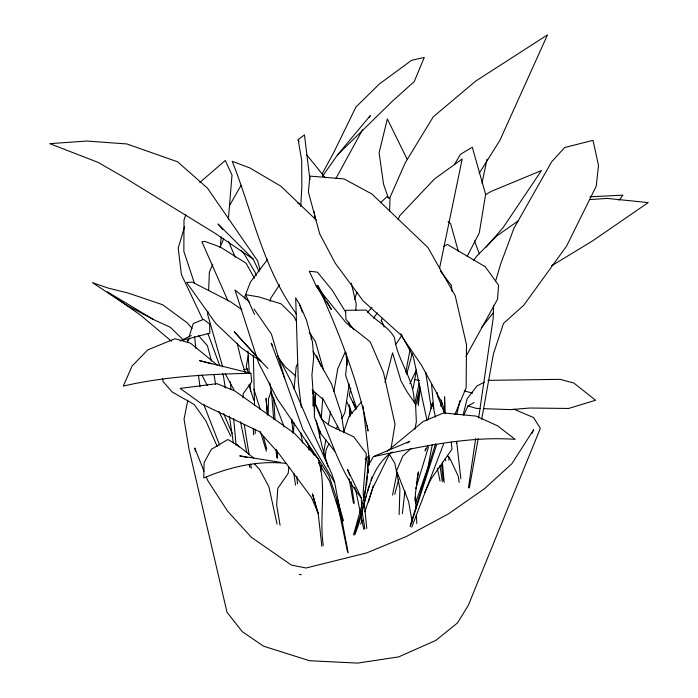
<?xml version="1.0" encoding="UTF-8"?>
<svg xmlns="http://www.w3.org/2000/svg" width="698" height="698" viewBox="0 0 698 698"><rect width="100%" height="100%" fill="white"/><g stroke="black" fill="none" stroke-linecap="round" stroke-linejoin="round"><path stroke-width="1.05" d="M444.513 413.713L444.521 410.546M444.53 407.379L444.565 396.839L445.228 413.303L442.174 403.043L421.461 365.159L400.844 334.918L363.239 300.995L335.267 263.251L319.675 233.83L308.385 192.029L309.877 176.088L344.062 178.924L372.008 194.079L427.953 247.563L455.236 295.778L466.508 344.733L466.133 387.922L454.904 414.403M448.893 460.191L448.945 456.928M268.145 414.865L268.521 398.724L271.042 391.7M322.816 397.712L321.237 418.242M399.143 514.592L399.902 488.574L394.85 463.455L388.882 453.368M361.782 508.031L361.232 497.787C338.39 470.129 330.25 434.522 314.754 402.816L314.336 416.785L320.993 433.929L334.639 451.109M389.615 210.988L389.99 198.468L387.076 196.566L380.75 202.464M493.591 305.837L493.146 318.663L478.671 417.788M207.803 311.282L207.672 314.545L222.679 366.904M208.623 290.665L209.365 272.22L212.742 264.359M291.738 422.953L291.843 420.789M242.948 397.869L243.201 393.628L251.725 381.919L250.896 373.299L199.541 360.63L211.817 363.815M300.698 206.564L301.85 186.855L301.684 160.2L298.151 139.661L304.459 134.862L309.921 179.604M315.06 403.976L315.81 393.314M355.771 310.392L356.242 303.962L351.295 283.275M228.386 219.189L232.015 175.041L225.28 160.479L199.715 182.544M293.361 432.681L294.172 422.944M319.475 437.794L320.059 431.277M441.389 406.315L441.782 402.057M311.186 339.324L311.587 335.031M294.067 388.76L296.188 366.703L297.61 363.789M417.744 403.584L418.678 393.812M347.342 357.969L345.606 375.14L356.556 408.19M432.088 406.28L432.42 403.069L435.43 417.055M440.857 406.358L441.529 400.033M418.338 405.486L420.065 389.405M220.455 244.239L221.275 236.84M402.38 513.649L404.919 490.973M288.876 467.137L288.152 473.471L277.787 488.33L276.644 505.038L280.055 525.236M366.467 485.258L367.532 475.879M367.881 472.755L368.239 469.623M368.71 465.461L369.294 460.244L363.03 406.079M312.983 406.096L313.036 396.359M468.445 487.815L475.687 438.257M349.175 383.979L344.829 412.841L341.758 418.547M324.84 458.045L326.228 449.451L329.028 443.579M391.037 448.709L395.024 424.218L383.525 372.671L370.21 341.802L346.016 322.729L316.211 285.953L309.223 271.173L317.442 272.168L332.065 290.019L345.658 312.023M320.591 470.932L321.49 465.557M323.471 453.744L325.818 439.775M328.339 424.724L330.503 411.837M333.923 391.421L337.71 368.858L345.082 352.298M270.196 301.396L270.763 298.221L279.619 284.74M416.34 483.339L416.706 481.254M417.081 479.168L418.372 471.883L415.354 494.158L416.052 508.292M425.527 448.805L425.143 450.925L427.961 445.368M469.335 487.937L478.2 438.606M481.672 419.297L493.434 353.877L503.537 323.392L523.797 305.192L566.61 246.045L596.214 186.192L598.5 165.461L593.012 140.342L564.665 147.54L551.656 161.796L513.868 228.455L500.545 264.306L495.484 281.495M413.12 388.507L416.383 370.42M443.658 411.628L444.242 408.435M410.171 349.122L405.756 372.339M248.322 355.404L246.246 366.607L248.322 372.749M439.443 268.782L462.189 159.013L434.584 178.889L399.71 215.743L398.157 219.748M414.935 429.235L416.34 421.836L415.58 404.098L407.109 391.927L401.018 381.064L392.555 352.848L384.982 382.504M432.28 444.574L427.961 467.407L415.511 503.022M350.78 388.027L349.332 395.478L356.294 408.792M187.832 400.172L184.045 419.14L188.984 449.198L226.998 612.216L242.18 631.603L263.486 646.156L309.467 660.718L357.62 663.1L398.645 656.897L435.753 640.467L457.513 622.913L468.323 605.349L540.339 428.31L533.56 417.57L513.772 409.124M392.555 495.109L396.996 472.895M481.978 183.356L486.986 159.249M414.83 403.322L419.228 383.115M357.681 524.294L358.632 520.08M363.623 497.918L365.996 487.37M456.858 413.958L459.877 400.643M415.546 406.14L419.969 387.163M463.21 414.56L467.137 398.741L477.127 385.837L484.342 382.19M456.37 443.37L456.902 441.276M412.213 353.616L406.698 374.233M394.771 494.306L398.637 479.613M427.795 419.882L432.42 403.069M353.528 534.843L364.923 494.184L368.082 465.994L373.386 456.614L409.892 441.284L407.1 442.968M368.465 502.054L373.386 485.564M184.638 226.606L178.199 248.06L181.384 274.445L202.778 319.571M354.985 533.01L366.31 495.711M367.567 491.567L369.766 484.307M371.031 480.163L371.973 477.057M415.781 488.617L428.441 447.069M354.628 534.973C366.633 507.943 365.499 470.138 392.232 451.946M410.241 525.577L435.543 443.762M188.067 339.874L187.422 341.915L189.629 338.251M189.045 336.802L193.259 323.523L203.519 319.361L209.636 323.994L209.828 333.164L180.128 340.903L191.278 335.502M410.215 526.772L436.712 444.399M360.709 524.119L362.079 520.036M364.801 511.852L372.653 488.338L389.58 453.822M185.764 214.888L184.01 220.027L183.862 251.385L194.428 283.266M343.416 432.751L349.052 416.374L361.747 401.551M354.427 299.381L357.027 292.288M411.768 527.147L443.631 443.858M219.905 247.65L223.7 238.803M389.597 198.38L405.268 162.747L433.231 116.854L475.835 80.994L547.485 34.9L499.881 140.377L479.203 173.313M381.108 321.071L382.408 318.148M531.946 433.563L533.7 429.645L511.852 463.769L484.482 488.705L448.517 513.833L406.454 536.465L366.659 552.921L306.152 567.989L291.424 565.101L251.158 537.12L227.408 510.936L207.629 480.32L206.425 477.292M463.742 415.249L468 405.904L474.117 402.554M424.663 492.596L431.102 478.88L451.972 449.276L451.301 441.965M409.866 383.682L416.331 370.027M467.154 256.375L479.282 232.931L485.625 194.367L472.276 147.199L460.453 154.363L454.354 164.676M336.139 429L337.675 426.146M322.214 173.715L333.478 153.063L355.954 107.012L379.372 83.978L411.541 60.351L424.271 57.41L414.202 81.657L392.433 101.14L337.535 154.886L322.528 176.245M335.869 178.566L362.471 129.898M369.251 117.5L370.298 115.589L337.535 154.886M465.985 356.46L497.5 299.276L498.581 285.273L485.241 266.732L447.392 244.457L443.727 246.246M229.38 205.866L241.098 185.267M396.028 344.079L401.996 335.162M373.596 318.209L377.321 312.861M473.576 260.502L476.734 256.114L496.749 235.976L518.527 220.664M267.674 259.272L250.355 282.149L244.754 296.903L245.347 298.945M619.03 200.221L622.991 195.152L589.915 196.792M481.681 327.292L493.12 312.957M486.209 247.057L503.11 227.592L541.456 170.565L491.34 191.331L485.817 194.533M367.514 312.198L372.017 307.635M410.913 448.648L402.938 455.916L396.551 470.757L408.644 501.722L412.178 522.008M365.133 459.144L369.059 455.593M551.664 265.781L553.322 264.368M387.224 451.24L423.101 421.557L443.623 412.928L476.141 416.104L497.447 425.763L515.124 439.339C467.232 435.997 419.995 447.025 373.386 456.614M552.057 265.51L592.035 241.255L648.215 202.603L607.12 198.407L589.88 199.567M243.637 369.512L247.921 369.067M286.363 463.437C258.138 460.226 229.686 466.997 203.746 477.973L204.095 462.617L211.381 449.303L227.784 439.539L236.849 444.617L253.636 458.001M487.954 380.358L560.066 379.346L573.869 383.062L595.569 400.259L568.704 408.443L529.738 408.025L510.639 409.63L483.871 408.67M250.896 373.299C208.109 374.18 165.103 376.44 123.276 386.073L132.158 365.944L147.81 349.873L175.058 338.704L190.519 343.198L217.34 365.176M480.66 408.557L476.376 408.4L468 405.904M299.25 574.524L301.344 574.629M280.622 462.381L239.737 455.855L247.013 457.478M414.324 379.572L419.673 380.515M464.17 390.915L472.607 393.131M192.098 328.348L187.212 322.825L162.599 304.729L128.292 293.099L108.059 288.056L92.363 282.629L127.237 305.602L153.42 319.501L170.399 327.327L182.736 339.35M153.42 319.501L107.352 291.799L140.979 315.496L171.499 341.235M297.714 203.083L301.335 205.291M259.089 271.705L253.156 259.054L214.705 233.062L123.197 176.821L97.912 162.311L49.785 143.666L86.805 141.04L126.914 143.963L177.606 161.814L207.463 188.128L257.675 260.93L259.909 269.323M241.831 309.58L230.357 301.641L192.334 282.14L186.567 282.42L215.708 323.357L242.023 348.407L261.366 361.625L267.971 368.5M321.281 419.193L329.543 425.492L353.764 436.808L366.328 453.621L363.143 492.788L363.92 500.353M295.9 376.013L285.377 366.965L278.205 357.664M312.102 389.938L323.444 399.684L340.031 430.936M448.133 221.51L450.585 223.648L458.342 251.306M316.211 219.992L280.901 186.218L249.858 167.939L232.242 161.343C252.563 212.454 263.242 268.983 296.441 313.934M253.156 259.054L218.029 223.997L222.959 229.633M255.957 355.605L234.214 331.725L261.366 361.625L258.557 358.554M236.849 444.617L239.048 447.017M254.438 463.804L259.569 469.405L268.904 486.768L277.036 524.05M255.747 355.491L252.231 351.652L255.773 355.596M198.38 335.45L207.454 345.711L211.415 361.093M241.255 250.565L244.073 253.793L255.241 272.543L256.245 275.553M306.501 154.537L325.251 177.798M354.078 329.866L345.911 319.265L345.632 310.305L366.241 310.087C374.529 320.487 388.228 325.957 394.527 337.753C397.153 360.465 414.411 379.075 414.123 402.1M440.49 271.199L451.266 285.246L452.138 291.633M447.278 455.323L450.385 459.389L458.193 476.132L459.223 482.475M249.683 302.784L248.444 300.995L234.999 289.984L258.635 363.082L276.958 398.462L316.238 455.969L328.933 475.67L336.174 497.011L347.552 551.944M254.037 309.048L271.426 334.098L284.828 378.813L302.819 429.305L334.682 482.571L348.197 552.772M309.31 332.632L315.435 341.54L323.584 370.149M316.211 285.953L331.437 309.537L326.681 301.204M314.519 413.356L311.927 375.009L313.699 357.315L312.486 342.037L306.37 319.78L299.486 304.206L295.69 297.924L298.325 382.059L301.283 407.309M318.471 462.521L329.482 481.053L342.648 522.374M325.094 298.421L317.686 285.447C339.001 332.169 357.873 380.55 368.029 431.024L367.27 425.675M306.021 440.796L314.152 455.166M313.149 351.295L331.541 384.013L341.383 414.01L344.018 432.28M400.713 333.801L413.225 356.39L426.984 420.292M296.24 320.879L293.588 316.115L281.137 303.874L258.871 296.912L245.661 294.678L254.508 314.458M254.43 278.301L246.097 263.233L220.149 246.952L204.767 241.395L201.888 241.744L227.993 300.917M225.271 373.796L234.039 389.973M201.923 375.096L207.315 385.488M272.7 346.06L271.199 343.172L284.828 378.813M277.699 355.701L291.223 381.71L311.875 429.951L331.786 473.759L334.682 482.571M361.232 497.787L347.412 469.37L349.794 475.338M218.954 411.506L230.706 436.084M298.151 139.661L299.058 141.615M346.391 400.87L352.202 413.399M407.1 159.109L387.329 118.965L379.127 152.801L383.525 184.124L388.393 198.215M217.253 446.589L205.91 420.92L194.192 404.491L172.293 392.101L163.062 381.57L162.547 378.342M228.551 241.552L235.348 257.326M223.657 413.486L232.146 433.414M321.9 546.438L318.122 513.021L311.5 497.438L278.668 453.307L259.42 431.661L201.94 404.098L180.154 388.402L216.991 383.664L235.034 391.089L294.443 433.362L318.148 458.603C327.1 486.872 318.96 516.695 323.279 545.548M316.604 355.683L321.15 366.433M381.3 320.146L384.188 327.092M444.626 413.408L437.358 395.565L437.175 392.468M354.549 487.283L355.736 490.266L363.763 529.267M314.754 402.816L320.513 417.264M204.008 471.237L194.759 448.02L195.44 451.213M352.795 401.856L355.901 409.7M203.737 404.386L219.573 444.984M474.465 240.88L479.386 253.819M284.138 426.923L271.478 393.419L269.681 382.853M207.96 333.67L219.809 365.892M299.486 304.206L302.339 312.111M222.505 373.447L223.491 376.213L225.245 388.079M253.863 389.118L260.354 409.691M245.103 372.374L240.923 358.903L237.207 343.207M248.959 384.799L253.784 400.338M260.406 431.608L266.383 451.231M318.122 513.021L312.495 493.905L317.695 512.917M328.025 466.761L322.031 446.258L316.22 420.781M348.843 322.127L350.291 327.231M337.562 499.899L343.486 520.839M263.399 436.59L266.767 449.032M437.306 468.21L440.054 480.983M240.54 421.854L246.822 452.67M249.203 464.362L249.849 467.547M300.629 432.437L302.696 442.986M349.14 478.776L353.476 503.345M364.862 529.084L361.896 510.081M214.024 374.843L215.656 384.45M244.213 424.471L249.081 454.45M250.652 464.091L251.35 468.375M425.684 372.174L431.338 408.688M439.932 465.636L442.366 481.751M229.389 416.13L233.376 443.09M351.146 481.716L354.252 503.206M293.849 473.366L295.524 485.162M199.994 386.736L198.459 375.166M314.196 211.607L315.199 219.067M247.938 351.033L249.265 373.177M313.472 390.758L314.99 402.606M456.632 441.424L460.863 478.872M345.763 352.211L347.238 364.914M441.59 465.339L443.265 480.372M364.147 502.516L366.816 528.473M308.394 444.6L308.944 449.966M194.629 336.654L195.798 348.424M366.755 457.879L368.204 473.017M431.512 384.005L433.798 408.548M267.57 414.481L266.069 398.401L267.386 415.101M442.34 462.015L444.198 482.449M230.323 381.885L231.012 389.414M233.656 418.468L236.099 445.359M291.816 419.158L293.038 433.179M296.807 476.324L297.47 483.871M271.435 390.88L273.668 419.132M276.068 449.556L276.67 457.164M445.324 458.534L445.481 460.68M276.46 449.695L277.001 457.277M250.015 383.979L250.556 391.552M253.182 428.354L253.644 434.845M273.66 397.703L275.012 419.367M276.975 450.786L277.446 458.377M312.704 390.924L312.896 394.187M368.745 456.466L369.19 464.074M349.288 404.936L349.899 416.881M416.374 514.819L416.802 523.517M349.873 407.004L350.248 415.703M253.33 355.509L254.552 405.442M255.136 429.322L255.241 433.659M414.97 496.959L415.057 501.19"/></g></svg>
